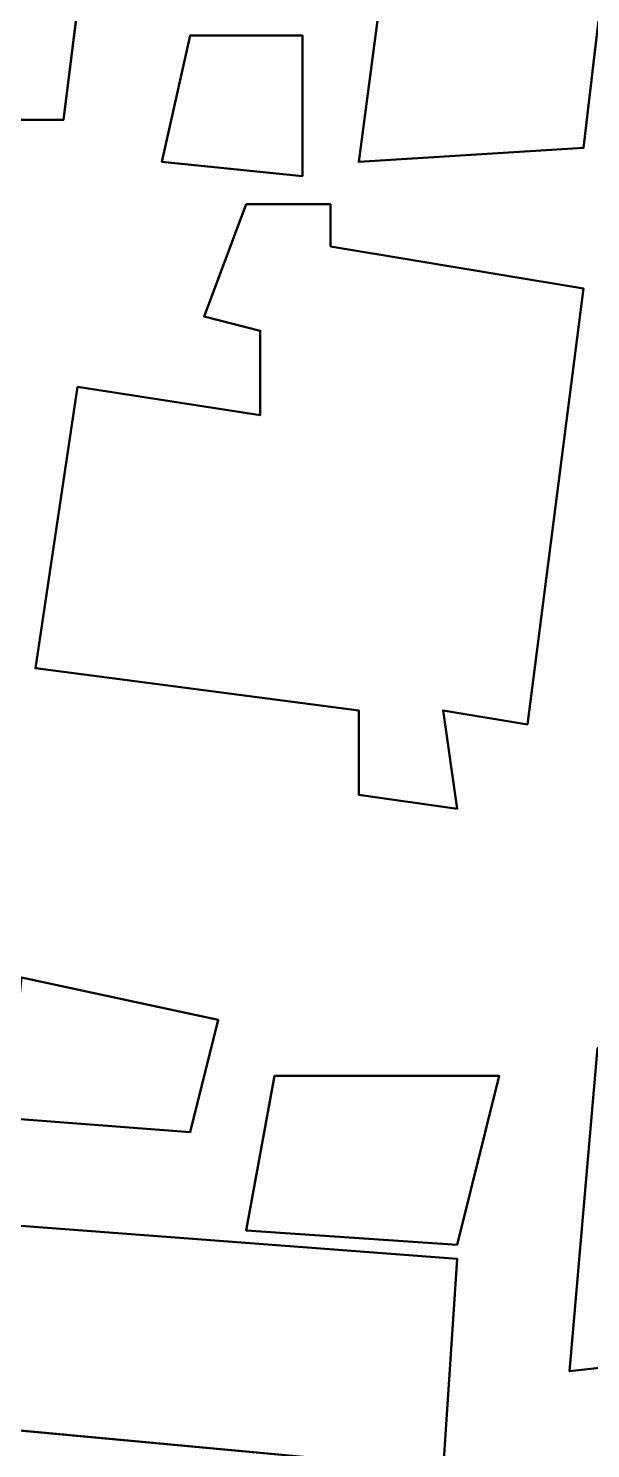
# Model space of a CAD drawing. Header units: metres. Extents: x -246 to 254, y -250 to 250.
# Drawn here: x -145.2 to -125.2, y -110.2 to -59.8 of the extents above; entities that cross this region are included whole.
import ezdxf

# ---------------------------------------------------------------- set-up
doc = ezdxf.new("R2010")
doc.units = ezdxf.units.M
doc.header["$LTSCALE"] = 5.08
doc.layers.add('一般', color=7, linetype='Continuous', lineweight=5)

# ---------------------------------------------------------------- blocks, each defined once
blk = doc.blocks.new('市街地地図 (3D)')
at = {"layer": '一般', "color": 31, "linetype": 'Continuous', "lineweight": 50}
for points in [[(-156.5, -2.5), (-156.5, -2.5, 5.7), (-160, -29, 5.7), (-160, -29)], [(-152, -28.5), (-152, -28.5, 5.7), (-149, -3, 5.7), (-149, -3)], [(-170.5, -27.5), (-170.5, -27.5, 5.4), (-169.5, -19.5, 5.4), (-169.5, -19.5)], [(-166, -24.5), (-166, -24.5, 3), (-167, -29, 3), (-167, -29)], [(-162, -24.5), (-162, -24.5, 3), (-166, -24.5, 3), (-166, -24.5)], [(-162, -29.5), (-162, -29.5, 3), (-162, -24.5, 3), (-162, -24.5)], [(-172.5, -27.5), (-172.5, -27.5, 5.4), (-170.5, -27.5, 5.4), (-170.5, -27.5)], [(-160, -29), (-160, -29, 5.7), (-152, -28.5, 5.7), (-152, -28.5)], [(-167, -29), (-167, -29, 3), (-162, -29.5, 3), (-162, -29.5)], [(-164, -30.5), (-164, -30.5, 4.5), (-165.5, -34.5, 4.5), (-165.5, -34.5)], [(-161, -30.5), (-161, -30.5, 4.5), (-164, -30.5, 4.5), (-164, -30.5)], [(-161, -32), (-161, -32, 4.5), (-161, -30.5, 4.5), (-161, -30.5)], [(-152, -33.5), (-152, -33.5, 4.5), (-161, -32, 4.5), (-161, -32)], [(-154, -49), (-154, -49, 4.5), (-152, -33.5, 4.5), (-152, -33.5)], [(-165.5, -34.5), (-165.5, -34.5, 4.5), (-163.5, -35, 4.5), (-163.5, -35)], [(-163.5, -35), (-163.5, -35, 4.5), (-163.5, -38, 4.5), (-163.5, -38)], [(-170, -37), (-170, -37, 4.5), (-171.5, -47, 4.5), (-171.5, -47)], [(-163.5, -38), (-163.5, -38, 4.5), (-170, -37, 4.5), (-170, -37)], [(-171.5, -47), (-171.5, -47, 4.5), (-160, -48.5, 4.5), (-160, -48.5)], [(-160, -48.5), (-160, -48.5, 4.5), (-160, -51.5, 4.5), (-160, -51.5)], [(-157, -48.5), (-157, -48.5, 4.5), (-154, -49, 4.5), (-154, -49)], [(-156.5, -52), (-156.5, -52, 4.5), (-157, -48.5, 4.5), (-157, -48.5)], [(-160, -51.5), (-160, -51.5, 4.5), (-156.5, -52, 4.5), (-156.5, -52)], [(-165, -59.5), (-165, -59.5, 6), (-172, -58, 6), (-172, -58)], [(-166, -63.5), (-166, -63.5, 6), (-165, -59.5, 6), (-165, -59.5)], [(-151.5, -60.5), (-151.5, -60.5, 4.5), (-152.5, -72, 4.5), (-152.5, -72)], [(-163, -61.5), (-163, -61.5, 6), (-164, -67, 6), (-164, -67)], [(-155, -61.5), (-155, -61.5, 6), (-163, -61.5, 6), (-163, -61.5)], [(-156.5, -67.5), (-156.5, -67.5, 6), (-155, -61.5, 6), (-155, -61.5)], [(-172.5, -63), (-172.5, -63, 6), (-166, -63.5, 6), (-166, -63.5)], [(-156.5, -68), (-156.5, -68, 6), (-183, -66, 6), (-183, -66)], [(-164, -67), (-164, -67, 6), (-156.5, -67.5, 6), (-156.5, -67.5)], [(-157, -75.5), (-157, -75.5, 6), (-156.5, -68, 6), (-156.5, -68)], [(-152.5, -72), (-152.5, -72, 4.5), (-148, -71.5, 4.5), (-148, -71.5)], [(-184, -73), (-184, -73, 6), (-157, -75.5, 6), (-157, -75.5)]]:
    blk.add_3dface(points, dxfattribs=at)
for points, invisible_edges in [([(-156.5, -2.5, 5.7), (-160, -29, 5.7), (-152, -28.5, 5.7), (-149, -3, 5.7)], 8), ([(-156.5, -2.5), (-160, -29), (-152, -28.5), (-149, -3)], 8), ([(-177, -19, 5.4), (-169.5, -19.5, 5.4), (-172.5, -27.5, 5.4), (-177, -19, 5.4)], 14), ([(-177, -19), (-169.5, -19.5), (-172.5, -27.5), (-177, -19)], 14), ([(-169.5, -19.5, 5.4), (-170.5, -27.5, 5.4), (-172.5, -27.5, 5.4), (-169.5, -19.5, 5.4)], 12), ([(-169.5, -19.5), (-170.5, -27.5), (-172.5, -27.5), (-169.5, -19.5)], 12), ([(-166, -24.5, 3), (-167, -29, 3), (-162, -29.5, 3), (-162, -24.5, 3)], 8), ([(-166, -24.5), (-167, -29), (-162, -29.5), (-162, -24.5)], 8), ([(-164, -30.5, 4.5), (-165.5, -34.5, 4.5), (-163.5, -35, 4.5), (-164, -30.5, 4.5)], 12), ([(-164, -30.5), (-165.5, -34.5), (-163.5, -35), (-164, -30.5)], 12), ([(-161, -32, 4.5), (-161, -30.5, 4.5), (-164, -30.5, 4.5), (-161, -32, 4.5)], 12), ([(-161, -32, 4.5), (-164, -30.5, 4.5), (-163.5, -35, 4.5), (-161, -32, 4.5)], 15), ([(-161, -32), (-161, -30.5), (-164, -30.5), (-161, -32)], 12), ([(-161, -32), (-164, -30.5), (-163.5, -35), (-161, -32)], 15), ([(-161, -32, 4.5), (-163.5, -35, 4.5), (-163.5, -38, 4.5), (-161, -32, 4.5)], 13), ([(-152, -33.5, 4.5), (-161, -32, 4.5), (-163.5, -38, 4.5), (-152, -33.5, 4.5)], 14), ([(-161, -32), (-163.5, -35), (-163.5, -38), (-161, -32)], 13), ([(-152, -33.5), (-161, -32), (-163.5, -38), (-152, -33.5)], 14), ([(-163.5, -38, 4.5), (-154, -49, 4.5), (-152, -33.5, 4.5), (-163.5, -38, 4.5)], 13), ([(-163.5, -38), (-154, -49), (-152, -33.5), (-163.5, -38)], 13), ([(-163.5, -38, 4.5), (-170, -37, 4.5), (-171.5, -47, 4.5), (-163.5, -38, 4.5)], 12), ([(-163.5, -38), (-170, -37), (-171.5, -47), (-163.5, -38)], 12), ([(-163.5, -38, 4.5), (-171.5, -47, 4.5), (-160, -48.5, 4.5), (-163.5, -38, 4.5)], 13), ([(-163.5, -38), (-171.5, -47), (-160, -48.5), (-163.5, -38)], 13), ([(-163.5, -38, 4.5), (-160, -48.5, 4.5), (-157, -48.5, 4.5), (-163.5, -38, 4.5)], 15), ([(-163.5, -38, 4.5), (-157, -48.5, 4.5), (-154, -49, 4.5), (-163.5, -38, 4.5)], 13), ([(-163.5, -38), (-160, -48.5), (-157, -48.5), (-163.5, -38)], 15), ([(-163.5, -38), (-157, -48.5), (-154, -49), (-163.5, -38)], 13), ([(-160, -51.5, 4.5), (-156.5, -52, 4.5), (-157, -48.5, 4.5), (-160, -51.5, 4.5)], 12), ([(-160, -48.5, 4.5), (-160, -51.5, 4.5), (-157, -48.5, 4.5), (-160, -48.5, 4.5)], 14), ([(-160, -51.5), (-156.5, -52), (-157, -48.5), (-160, -51.5)], 12), ([(-160, -48.5), (-160, -51.5), (-157, -48.5), (-160, -48.5)], 14), ([(-172, -58, 6), (-172.5, -63, 6), (-166, -63.5, 6), (-165, -59.5, 6)], 8), ([(-172, -58), (-172.5, -63), (-166, -63.5), (-165, -59.5)], 8), ([(-147.5, -67.5, 4.5), (-152.5, -72, 4.5), (-151.5, -60.5, 4.5), (-147.5, -67.5, 4.5)], 13), ([(-147.5, -67.5), (-152.5, -72), (-151.5, -60.5), (-147.5, -67.5)], 13), ([(-163, -61.5, 6), (-164, -67, 6), (-156.5, -67.5, 6), (-155, -61.5, 6)], 8), ([(-163, -61.5), (-164, -67), (-156.5, -67.5), (-155, -61.5)], 8), ([(-183, -66, 6), (-184, -73, 6), (-157, -75.5, 6), (-156.5, -68, 6)], 8), ([(-183, -66), (-184, -73), (-157, -75.5), (-156.5, -68)], 8), ([(-147.5, -67.5, 4.5), (-148, -71.5, 4.5), (-152.5, -72, 4.5), (-147.5, -67.5, 4.5)], 12), ([(-147.5, -67.5), (-148, -71.5), (-152.5, -72), (-147.5, -67.5)], 12)]:
    blk.add_3dface(points, dxfattribs=dict(at, invisible_edges=invisible_edges))
blk = doc.blocks.new('アーケイド (3D)')
at = {"layer": '一般', "color": 1}
blk.add_blockref('市街地地図 (3D)', (0, 0), dxfattribs=at)
blk = doc.blocks.new('敷地 (3D)')
at = {"layer": '一般', "color": 19, "linetype": 'Continuous', "lineweight": 50}
for points in [[(-272.5, 285.5, 0.1), (227.5, 285.5, 0.1), (227.5, -214.5, 0.1), (-272.5, -214.5, 0.1)], [(-272.5, 285.5), (227.5, 285.5), (227.5, -214.5), (-272.5, -214.5)]]:
    blk.add_3dface(points, dxfattribs=at)
blk = doc.blocks.new('高層建築・集合住宅 (3D)')
at = {"layer": '一般', "color": 7}
for name, p in [('敷地 (3D)', (0, 0)), ('アーケイド (3D)', (0, 0, 2.4)), ('市街地地図 (3D)', (0, 0))]:
    blk.add_blockref(name, p, dxfattribs=at)
at = {"layer": '一般', "color": 1}
for name, p in [('アーケイド (3D)', (0, 0, 2.4)), ('市街地地図 (3D)', (0, 0)), ('アーケイド (3D)', (0, 0, 2.4)), ('市街地地図 (3D)', (0, 0))]:
    blk.add_blockref(name, p, dxfattribs=at)
at = {"layer": '一般', "color": 31}
for name, p in [('アーケイド (3D)', (0, 0, 2.4)), ('市街地地図 (3D)', (0, 0))]:
    blk.add_blockref(name, p, dxfattribs=at)

msp = doc.modelspace()

# ---------------------------------------------------------------- block references
at = {"layer": '一般', "color": 7}
for name, p in [('高層建築・集合住宅 (3D)', (26.5, -35.5)), ('アーケイド (3D)', (26.5, -35.5, 2.4)), ('市街地地図 (3D)', (26.5, -35.5))]:
    msp.add_blockref(name, p, dxfattribs=at)

doc.saveas('drawing.dxf')
